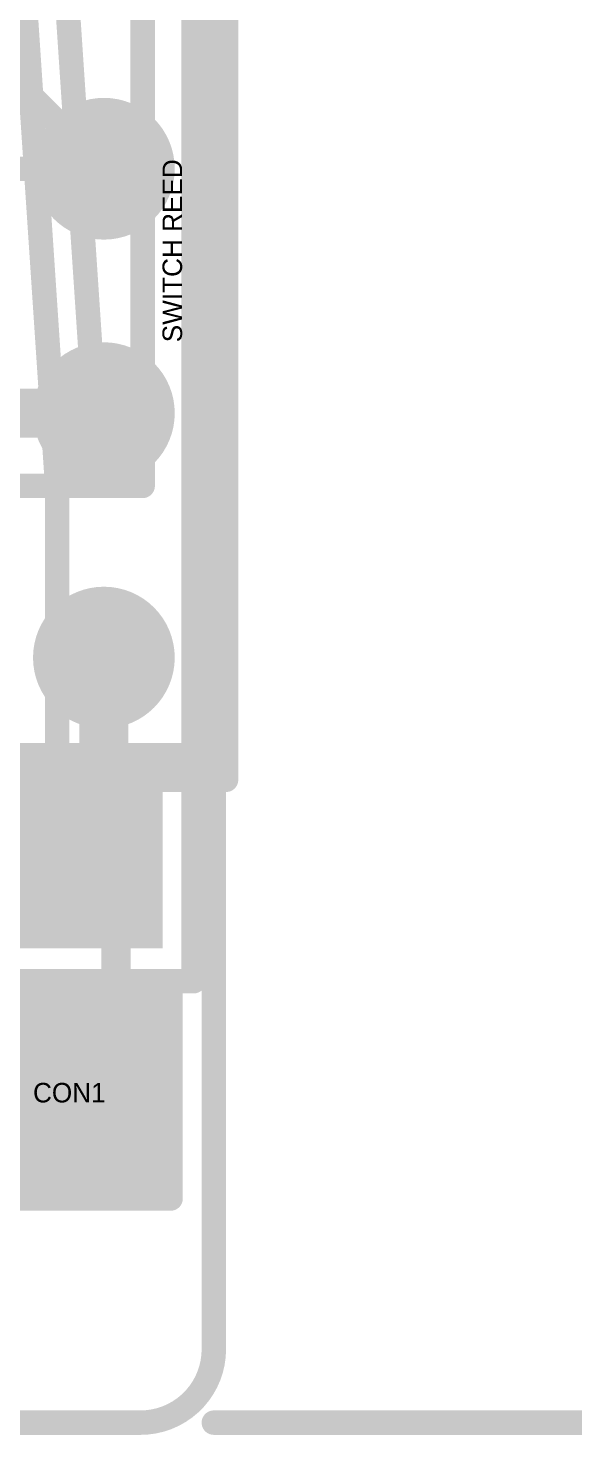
# Model space of a CAD drawing. Extents: x 7.81 to 12.22, y 5.5 to 10.76.
# Drawn here: x 10.253 to 10.476, y 7.08 to 7.656 of the extents above; entities that cross this region are included whole.
import ezdxf

# ---------------------------------------------------------------- set-up
doc = ezdxf.new("R2010")
doc.units = 0
doc.layers.get('0').update_dxf_attribs({"linetype": 'CONTINUOUS'})
for name, color, linetype in [('BOTTOMLAYER', 5, 'CONTINUOUS'), ('BOTTOMSOLDER', 6, 'CONTINUOUS'), ('MECHANICAL1', 6, 'CONTINUOUS'), ('MECHANICAL2', 216, 'CONTINUOUS'), ('MECHANICAL3', 76, 'CONTINUOUS'), ('MULTILAYER', 9, 'CONTINUOUS'), ('TOPLAYER', 1, 'CONTINUOUS'), ('TOPOVERLAY', 2, 'CONTINUOUS'), ('TOPPASTE', 8, 'CONTINUOUS'), ('TOPSOLDER', 216, 'CONTINUOUS')]:
    doc.layers.add(name, color=color, linetype=linetype)

# ---------------------------------------------------------------- blocks, each defined once
blk = doc.blocks.new('TEST_POINT_PAD_4_3')
at = {"layer": 'BOTTOMSOLDER'}
blk.add_solid([(-0.039, -0.039), (0.039, -0.039), (-0.039, 0.039), (0.039, 0.039)], dxfattribs=at)
at = {"layer": 'MECHANICAL1', "const_width": 0.01}
for points in [[(-0.043307, 0.043307), (0, 0.043307)], [(-0.043307, -0.043307), (-0.043307, 0.043307)], [(0, 0.043307), (0.043307, 0.043307)], [(0.043307, -0.043307), (0.043307, 0.043307)], [(-0.043307, -0.043307), (0.043307, -0.043307)]]:
    blk.add_lwpolyline(points, dxfattribs=at)
at = {"layer": 'MECHANICAL1', "const_width": 0.005}
for points in [[(-0.045807, 0.043307, 1), (-0.040807, 0.043307, 1)], [(-0.045807, 0.043307, 1), (-0.040807, 0.043307, 1)], [(-0.0025, 0.043307, 1), (0.0025, 0.043307, 1)], [(-0.0025, 0.043307, 1), (0.0025, 0.043307, 1)], [(0.040807, 0.043307, 1), (0.045807, 0.043307, 1)], [(0.040807, 0.043307, 1), (0.045807, 0.043307, 1)], [(-0.045807, -0.043307, 1), (-0.040807, -0.043307, 1)], [(-0.045807, -0.043307, 1), (-0.040807, -0.043307, 1)], [(0.040807, -0.043307, 1), (0.045807, -0.043307, 1)], [(0.040807, -0.043307, 1), (0.045807, -0.043307, 1)]]:
    blk.add_lwpolyline(points, format="xyb", close=True, dxfattribs=at)
at = {"layer": 'MULTILAYER'}
blk.add_solid([(-0.035, -0.035), (0.035, -0.035), (-0.035, 0.035), (0.035, 0.035)], dxfattribs=at)
at = {"layer": 'TOPOVERLAY', "const_width": 0.01}
for points in [[(-0.043307, 0.043307), (0, 0.043307)], [(-0.043307, -0.043307), (-0.043307, 0.043307)], [(0, 0.043307), (0.043307, 0.043307)], [(0.043307, -0.043307), (0.043307, 0.043307)], [(-0.043307, -0.043307), (0.043307, -0.043307)]]:
    blk.add_lwpolyline(points, dxfattribs=at)
at = {"layer": 'TOPOVERLAY', "const_width": 0.005}
for points in [[(-0.045807, 0.043307, 1), (-0.040807, 0.043307, 1)], [(-0.045807, 0.043307, 1), (-0.040807, 0.043307, 1)], [(-0.0025, 0.043307, 1), (0.0025, 0.043307, 1)], [(-0.0025, 0.043307, 1), (0.0025, 0.043307, 1)], [(0.040807, 0.043307, 1), (0.045807, 0.043307, 1)], [(0.040807, 0.043307, 1), (0.045807, 0.043307, 1)], [(-0.045807, -0.043307, 1), (-0.040807, -0.043307, 1)], [(-0.045807, -0.043307, 1), (-0.040807, -0.043307, 1)], [(0.040807, -0.043307, 1), (0.045807, -0.043307, 1)], [(0.040807, -0.043307, 1), (0.045807, -0.043307, 1)]]:
    blk.add_lwpolyline(points, format="xyb", close=True, dxfattribs=at)
at = {"layer": 'TOPSOLDER'}
blk.add_solid([(-0.039, -0.039), (0.039, -0.039), (-0.039, 0.039), (0.039, 0.039)], dxfattribs=at)
blk = doc.blocks.new('SWITCH_REED1_49')
at = {"layer": 'MECHANICAL1', "const_width": 0.01}
for points in [[(0.150232, 0.03413), (0.150232, -0.03587)], [(0.375232, 0.01413), (0.150232, -0.00087)], [(-0.00163, -0.00087), (0.023855, -0.00087)], [(0.023855, -0.00087), (0.150232, -0.00087)], [(0.410232, -0.00087), (0.185232, -0.01587)], [(0.150232, -0.03587), (0.280232, -0.03587)], [(0.150232, -0.03587), (0.410232, -0.03587)]]:
    blk.add_lwpolyline(points, dxfattribs=at)
at = {"layer": 'MECHANICAL1', "const_width": 0.005}
for points in [[(-0.00413, -0.00087, 1), (0.00087, -0.00087, 1)], [(0.021354, -0.00087, 1), (0.026354, -0.00087, 1)], [(0.021354, -0.00087, 1), (0.026354, -0.00087, 1)], [(0.147732, -0.00087, 1), (0.152732, -0.00087, 1)], [(0.147732, -0.00087, 1), (0.152732, -0.00087, 1)], [(0.182732, -0.01587, 1), (0.187732, -0.01587, 1)], [(0.147732, -0.03587, 1), (0.152732, -0.03587, 1)], [(0.147732, -0.03587, 1), (0.152732, -0.03587, 1)], [(0.147732, -0.03587, 1), (0.152732, -0.03587, 1)], [(0.277732, -0.03587, 1), (0.282732, -0.03587, 1)]]:
    blk.add_lwpolyline(points, format="xyb", close=True, dxfattribs=at)
at = {"layer": 'TOPLAYER'}
blk.add_solid([(0.035, -0.04), (0.035, 0.04), (-0.035, -0.04), (-0.035, 0.04)], dxfattribs=at)
at = {"layer": 'TOPOVERLAY', "const_width": 0.01}
for points in [[(-0.052409, 0.056748), (-0.052409, -0.009504)], [(-0.052409, -0.009504), (-0.052409, -0.056748)], [(-0.052409, -0.056748), (-0.001228, -0.056748)], [(-0.001228, -0.056748), (0.60741, -0.056748)]]:
    blk.add_lwpolyline(points, dxfattribs=at)
at = {"layer": 'TOPOVERLAY', "const_width": 0.005}
for points in [[(-0.054909, -0.009504, 1), (-0.049909, -0.009504, 1)], [(-0.054909, -0.009504, 1), (-0.049909, -0.009504, 1)], [(-0.054909, -0.056748, 1), (-0.049909, -0.056748, 1)], [(-0.054909, -0.056748, 1), (-0.049909, -0.056748, 1)], [(-0.003728, -0.056748, 1), (0.001272, -0.056748, 1)], [(-0.003728, -0.056748, 1), (0.001272, -0.056748, 1)]]:
    blk.add_lwpolyline(points, format="xyb", close=True, dxfattribs=at)
at = {"layer": 'TOPPASTE'}
blk.add_solid([(0.035, -0.04), (0.035, 0.04), (-0.035, -0.04), (-0.035, 0.04)], dxfattribs=at)
at = {"layer": 'TOPSOLDER'}
blk.add_solid([(0.039, -0.044), (0.039, 0.044), (-0.039, -0.044), (-0.039, 0.044)], dxfattribs=at)
blk = doc.blocks.new('1X5_HEADER_57')
at = {"layer": 'BOTTOMSOLDER', "const_width": 0.029}
for points in [[(-0.1145, 0, 1), (-0.0855, 0, 1)], [(-0.0145, 0, 1), (0.0145, 0, 1)], [(0.0855, 0, 1), (0.1145, 0, 1)], [(0.1855, 0, 1), (0.2145, 0, 1)]]:
    blk.add_lwpolyline(points, format="xyb", close=True, dxfattribs=at)
at = {"layer": 'BOTTOMSOLDER'}
blk.add_solid([(-0.229, -0.029), (-0.171, -0.029), (-0.229, 0.029), (-0.171, 0.029)], dxfattribs=at)
at = {"layer": 'MECHANICAL1', "const_width": 0.01}
for points in [[(-0.24, -0.04), (-0.24, 0.04)], [(0.24, 0.04), (-0.24, 0.04)], [(0.24, -0.04), (0.24, 0.04)], [(0.24, -0.04), (-0.24, -0.04)]]:
    blk.add_lwpolyline(points, dxfattribs=at)
at = {"layer": 'MECHANICAL1', "const_width": 0.005}
for points in [[(-0.2425, 0.04, 1), (-0.2375, 0.04, 1)], [(-0.2425, 0.04, 1), (-0.2375, 0.04, 1)], [(0.2375, 0.04, 1), (0.2425, 0.04, 1)], [(0.2375, 0.04, 1), (0.2425, 0.04, 1)], [(-0.2425, -0.04, 1), (-0.2375, -0.04, 1)], [(-0.2425, -0.04, 1), (-0.2375, -0.04, 1)], [(0.2375, -0.04, 1), (0.2425, -0.04, 1)], [(0.2375, -0.04, 1), (0.2425, -0.04, 1)]]:
    blk.add_lwpolyline(points, format="xyb", close=True, dxfattribs=at)
at = {"layer": 'MULTILAYER', "const_width": 0.025}
for points in [[(-0.1125, 0, 1), (-0.0875, 0, 1)], [(-0.0125, 0, 1), (0.0125, 0, 1)], [(0.0875, 0, 1), (0.1125, 0, 1)], [(0.1875, 0, 1), (0.2125, 0, 1)]]:
    blk.add_lwpolyline(points, format="xyb", close=True, dxfattribs=at)
at = {"layer": 'MULTILAYER'}
blk.add_solid([(-0.225, -0.025), (-0.175, -0.025), (-0.225, 0.025), (-0.175, 0.025)], dxfattribs=at)
at = {"layer": 'TOPOVERLAY', "const_width": 0.01}
for points in [[(0.25, 0.05), (-0.25, 0.05)], [(-0.25, -0.05), (-0.25, 0.05)], [(0.25, -0.05), (0.25, 0.05)], [(0.25, -0.05), (-0.25, -0.05)]]:
    blk.add_lwpolyline(points, dxfattribs=at)
at = {"layer": 'TOPOVERLAY', "const_width": 0.005}
for points in [[(-0.2525, 0.05, 1), (-0.2475, 0.05, 1)], [(-0.2525, 0.05, 1), (-0.2475, 0.05, 1)], [(0.2475, 0.05, 1), (0.2525, 0.05, 1)], [(0.2475, 0.05, 1), (0.2525, 0.05, 1)], [(-0.2525, -0.05, 1), (-0.2475, -0.05, 1)], [(-0.2525, -0.05, 1), (-0.2475, -0.05, 1)], [(0.2475, -0.05, 1), (0.2525, -0.05, 1)], [(0.2475, -0.05, 1), (0.2525, -0.05, 1)]]:
    blk.add_lwpolyline(points, format="xyb", close=True, dxfattribs=at)
at = {"layer": 'TOPSOLDER', "const_width": 0.029}
for points in [[(-0.1145, 0, 1), (-0.0855, 0, 1)], [(-0.0145, 0, 1), (0.0145, 0, 1)], [(0.0855, 0, 1), (0.1145, 0, 1)], [(0.1855, 0, 1), (0.2145, 0, 1)]]:
    blk.add_lwpolyline(points, format="xyb", close=True, dxfattribs=at)
at = {"layer": 'TOPSOLDER'}
blk.add_solid([(-0.229, -0.029), (-0.171, -0.029), (-0.229, 0.029), (-0.171, 0.029)], dxfattribs=at)

msp = doc.modelspace()

# ---------------------------------------------------------------- linework, layer by layer
at = {"layer": 'BOTTOMLAYER'}
for points, const_width in [([(10.200228, 7.598), (10.284, 7.598)], 0.01), ([(10.211, 7.22), (10.268, 7.22)], 0.03), ([(10.268, 7.201), (10.268, 7.22)], 0.03)]:
    msp.add_lwpolyline(points, dxfattribs=dict(at, const_width=const_width))
for points, const_width in [([(10.2815, 7.598, 1), (10.2865, 7.598, 1)], 0.005), ([(10.2605, 7.22, 1), (10.2755, 7.22, 1)], 0.015), ([(10.2605, 7.22, 1), (10.2755, 7.22, 1)], 0.015), ([(10.2605, 7.201, 1), (10.2755, 7.201, 1)], 0.015)]:
    msp.add_lwpolyline(points, format="xyb", close=True, dxfattribs=dict(at, const_width=const_width))
at = {"layer": 'MECHANICAL2', "const_width": 0.01}
msp.add_lwpolyline([(10.329, 7.085), (10.514, 7.085)], dxfattribs=at)
at = {"layer": 'MECHANICAL2', "const_width": 0.005}
msp.add_lwpolyline([(10.3265, 7.085, 1), (10.3315, 7.085, 1)], format="xyb", close=True, dxfattribs=at)
at = {"layer": 'MECHANICAL3', "const_width": 0.01}
for points in [[(10.329, 7.115), (10.329, 8.044)], [(9.281, 7.085), (10.299, 7.085)]]:
    msp.add_lwpolyline(points, dxfattribs=at)
msp.add_lwpolyline([(10.329, 7.115, -0.414214), (10.299, 7.085)], format="xyb", dxfattribs=at)
at = {"layer": 'MECHANICAL3', "const_width": 0.005}
for points in [[(10.3265, 7.115, 1), (10.3315, 7.115, 1)], [(10.3265, 7.115, 1), (10.3315, 7.115, 1)], [(10.2965, 7.085, 1), (10.3015, 7.085, 1)], [(10.2965, 7.085, 1), (10.3015, 7.085, 1)]]:
    msp.add_lwpolyline(points, format="xyb", close=True, dxfattribs=at)
at = {"layer": 'MULTILAYER', "const_width": 0.01}
for points in [[(10.329, 7.115), (10.329, 8.044)], [(9.281, 7.085), (10.299, 7.085)]]:
    msp.add_lwpolyline(points, dxfattribs=at)
msp.add_lwpolyline([(10.329, 7.115, -0.414214), (10.299, 7.085)], format="xyb", dxfattribs=at)
at = {"layer": 'MULTILAYER', "const_width": 0.005}
for points in [[(10.3265, 7.115, 1), (10.3315, 7.115, 1)], [(10.3265, 7.115, 1), (10.3315, 7.115, 1)], [(10.2965, 7.085, 1), (10.3015, 7.085, 1)], [(10.2965, 7.085, 1), (10.3015, 7.085, 1)]]:
    msp.add_lwpolyline(points, format="xyb", close=True, dxfattribs=at)
at = {"layer": 'TOPLAYER'}
for points, const_width in [([(10.220228, 7.661772), (10.284, 7.598)], 0.01), ([(10.215, 7.47), (10.243, 7.498)], 0.02), ([(10.243, 7.498), (10.284, 7.498)], 0.02), ([(10.284, 7.338), (10.284, 7.398)], 0.02), ([(10.264, 7.318), (10.284, 7.338)], 0.02), ([(10.244, 7.298), (10.264, 7.318)], 0.012), ([(10.264, 7.318), (10.289, 7.293)], 0.012), ([(10.289, 7.241), (10.289, 7.293)], 0.012), ([(10.244, 7.244), (10.268, 7.22)], 0.012), ([(10.268, 7.22), (10.289, 7.241)], 0.012), ([(10.202866, 7.223), (10.255068, 7.223)], 0.02)]:
    msp.add_lwpolyline(points, dxfattribs=dict(at, const_width=const_width))
for points, const_width in [([(10.2815, 7.598, 1), (10.2865, 7.598, 1)], 0.005), ([(10.279, 7.498, 1), (10.289, 7.498, 1)], 0.01), ([(10.279, 7.398, 1), (10.289, 7.398, 1)], 0.01), ([(10.279, 7.338, 1), (10.289, 7.338, 1)], 0.01), ([(10.279, 7.338, 1), (10.289, 7.338, 1)], 0.01), ([(10.259, 7.318, 1), (10.269, 7.318, 1)], 0.01), ([(10.261, 7.318, 1), (10.267, 7.318, 1)], 0.006), ([(10.261, 7.318, 1), (10.267, 7.318, 1)], 0.006), ([(10.286, 7.293, 1), (10.292, 7.293, 1)], 0.006), ([(10.286, 7.293, 1), (10.292, 7.293, 1)], 0.006), ([(10.286, 7.241, 1), (10.292, 7.241, 1)], 0.006), ([(10.286, 7.241, 1), (10.292, 7.241, 1)], 0.006), ([(10.250068, 7.223, 1), (10.260068, 7.223, 1)], 0.01), ([(10.265, 7.22, 1), (10.271, 7.22, 1)], 0.006), ([(10.265, 7.22, 1), (10.271, 7.22, 1)], 0.006)]:
    msp.add_lwpolyline(points, format="xyb", close=True, dxfattribs=dict(at, const_width=const_width))

# ---------------------------------------------------------------- block references
for name, p, rotation in [('SWITCH_REED1_49', (10.264, 7.318), 90), ('1X5_HEADER_57', (10.284, 7.598), 270)]:
    msp.add_blockref(name, p, dxfattribs=dict(rotation=rotation))
msp.add_blockref('TEST_POINT_PAD_4_3', (10.268, 7.22))

# ---------------------------------------------------------------- texts
at = {"layer": 'MECHANICAL1'}
msp.add_text('SWITCH REED', height=0.008, rotation=90, dxfattribs=at).set_placement((10.316, 7.527))
msp.add_text('CON1', height=0.008, dxfattribs=at).set_placement((10.255, 7.216))

doc.saveas('drawing.dxf')
